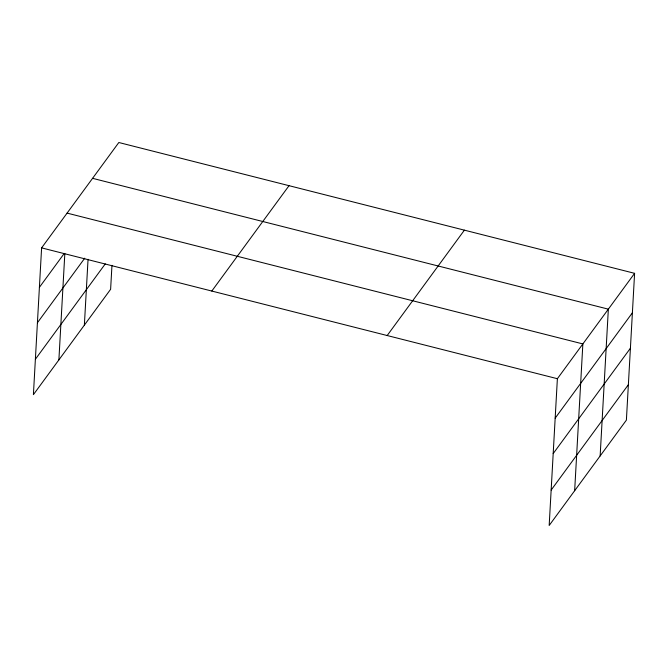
<?xml version="1.0" encoding="UTF-8"?>
<svg xmlns="http://www.w3.org/2000/svg" width="668" height="668" viewBox="0 0 668 668"><rect width="100%" height="100%" fill="white"/><g stroke="black" fill="none" stroke-linecap="round" stroke-linejoin="round"><path stroke-width="1" d="M634.6 273.329L557.379 378.706L549.171 525.491L626.392 420.122L634.6 273.329L118.829 142.509L41.608 247.878L33.4 394.671L110.621 289.294L111.965 265.338M58.884 359.893L64.829 253.615M84.368 325.124L88.051 259.293M574.655 490.721L582.863 343.928L67.092 213.109M600.14 455.952L608.348 309.159L92.576 178.331M39.404 287.34L64.278 253.397M37.416 322.761L84.744 258.182M35.379 359.25L105.277 263.877M211.814 291.048L289.035 185.679M387.173 335.536L464.394 230.159M555.166 418.168L632.396 312.791M553.188 453.589L630.417 348.212M551.15 490.078L628.371 384.701M41.608 247.878L557.379 378.706"/></g></svg>
